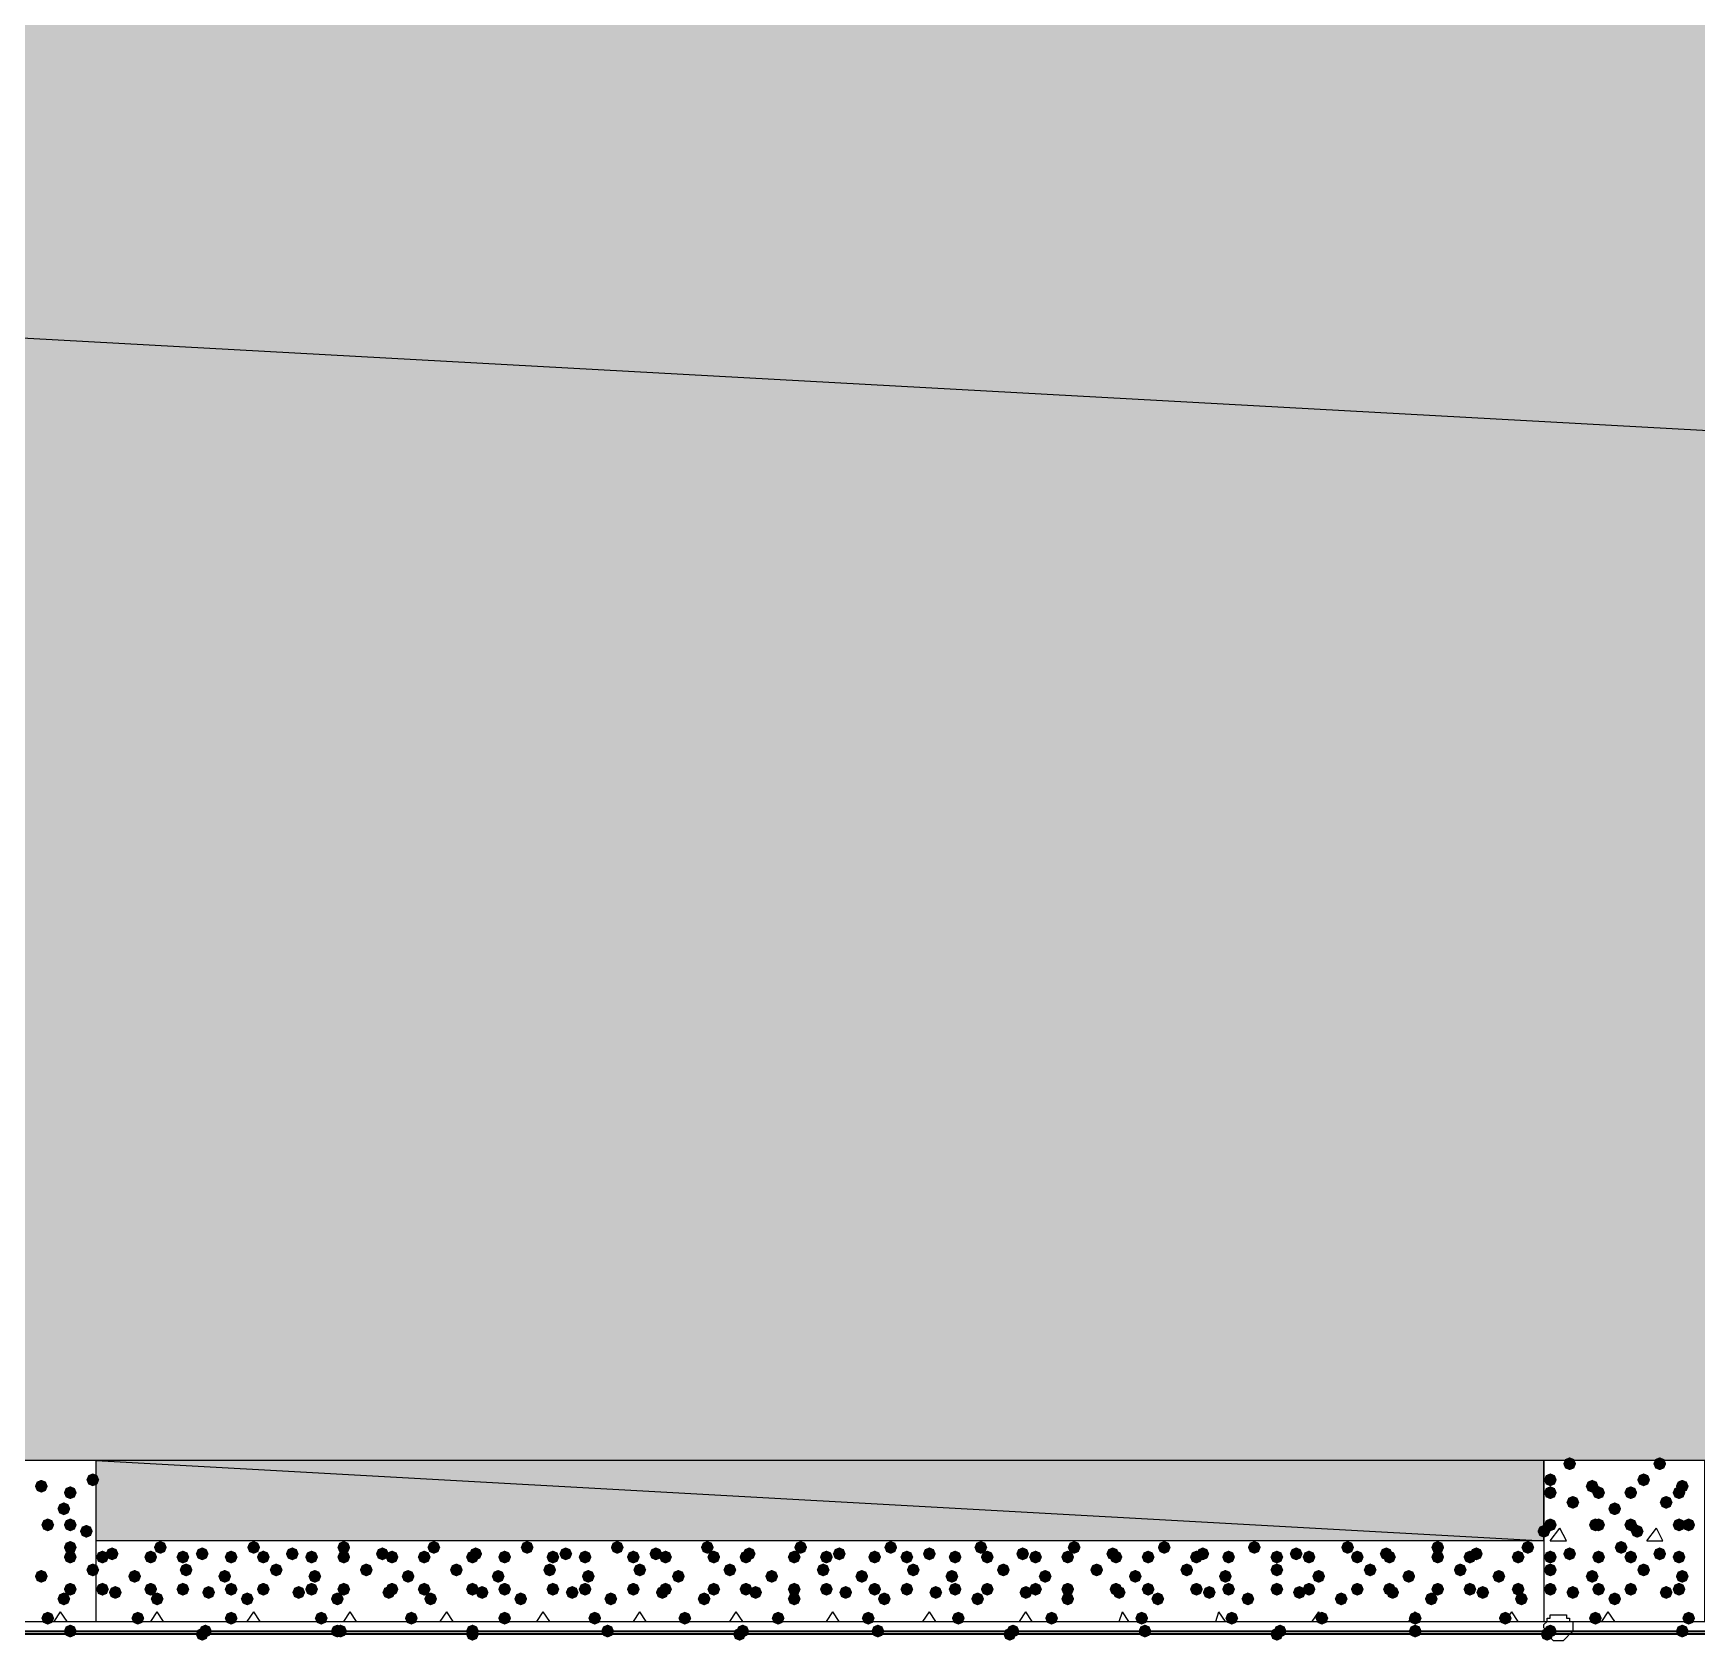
# Model space of a CAD drawing. Header units: millimetres. Extents: x 0 to 420, y 0 to 297.
# Drawn here: x 111.44 to 133.33, y 82.55 to 103.7 of the extents above; entities that cross this region are included whole.
import ezdxf

# ---------------------------------------------------------------- set-up
doc = ezdxf.new("R2010")
doc.units = ezdxf.units.MM
doc.layers.get('0').update_dxf_attribs({"linetype": 'CONTINUOUS'})

msp = doc.modelspace()

# ---------------------------------------------------------------- hatches: boundary and pattern name
at = {"true_color": 0x000008}
h = msp.add_hatch(color=0, dxfattribs=at)
h.paths.add_polyline_path([(379.603, 103.970667), (33.528, 103.970667), (379.603, 84.920667)], flags=0)
h.paths.add_polyline_path([(33.528, 103.970667), (379.603, 84.920667), (33.528, 84.920667)], flags=0)
h = msp.add_hatch(color=0, dxfattribs=at)
h.paths.add_polyline_path([(131.318, 84.920667), (112.268, 84.920667), (131.318, 83.862333)], flags=0)
h.paths.add_polyline_path([(112.268, 84.920667), (131.318, 83.862333), (112.268, 83.862333)], flags=0)
at = {"true_color": 0x000007}
for points in [[(131.741333, 84.878333), (131.716463, 84.818537), (131.656667, 84.793667), (131.596871, 84.818537), (131.572, 84.878333), (131.596871, 84.938129), (131.656667, 84.963), (131.716462, 84.938129)], [(132.926667, 84.878333), (132.901796, 84.818537), (132.842, 84.793667), (132.782204, 84.818537), (132.757333, 84.878333), (132.782204, 84.938129), (132.842, 84.963), (132.901796, 84.938129)], [(112.310333, 84.666667), (112.285463, 84.606871), (112.225667, 84.582), (112.165871, 84.606871), (112.141, 84.666667), (112.165871, 84.726462), (112.225667, 84.751333), (112.285462, 84.726463)], [(131.487333, 84.666667), (131.462463, 84.606871), (131.402667, 84.582), (131.342871, 84.606871), (131.318, 84.666667), (131.342871, 84.726462), (131.402667, 84.751333), (131.462462, 84.726463)], [(132.715, 84.666667), (132.690129, 84.606871), (132.630333, 84.582), (132.570538, 84.606871), (132.545667, 84.666667), (132.570537, 84.726462), (132.630333, 84.751333), (132.690129, 84.726463)], [(111.633, 84.582), (111.608129, 84.522204), (111.548333, 84.497333), (111.488537, 84.522204), (111.463667, 84.582), (111.488537, 84.641796), (111.548333, 84.666667), (111.608129, 84.641796)], [(112.014, 84.497333), (111.989129, 84.437537), (111.929333, 84.412667), (111.869538, 84.437537), (111.844667, 84.497333), (111.869537, 84.557129), (111.929333, 84.582), (111.989129, 84.557129)], [(131.487333, 84.497333), (131.462463, 84.437537), (131.402667, 84.412667), (131.342871, 84.437537), (131.318, 84.497333), (131.342871, 84.557129), (131.402667, 84.582), (131.462462, 84.557129)], [(132.037667, 84.582), (132.012796, 84.522204), (131.953, 84.497333), (131.893204, 84.522204), (131.868333, 84.582), (131.893204, 84.641796), (131.953, 84.666667), (132.012796, 84.641796)], [(132.122333, 84.497333), (132.097463, 84.437537), (132.037667, 84.412667), (131.977871, 84.437537), (131.953, 84.497333), (131.977871, 84.557129), (132.037667, 84.582), (132.097462, 84.557129)], [(132.545667, 84.497333), (132.520796, 84.437537), (132.461, 84.412667), (132.401204, 84.437537), (132.376333, 84.497333), (132.401204, 84.557129), (132.461, 84.582), (132.520796, 84.557129)], [(133.180667, 84.497333), (133.155796, 84.437537), (133.096, 84.412667), (133.036204, 84.437537), (133.011333, 84.497333), (133.036204, 84.557129), (133.096, 84.582), (133.155796, 84.557129)], [(133.223, 84.582), (133.198129, 84.522204), (133.138333, 84.497333), (133.078537, 84.522204), (133.053667, 84.582), (133.078537, 84.641796), (133.138333, 84.666667), (133.198129, 84.641796)], [(111.929333, 84.285667), (111.904462, 84.225871), (111.844667, 84.201), (111.784871, 84.225871), (111.76, 84.285667), (111.784871, 84.345462), (111.844667, 84.370333), (111.904462, 84.345463)], [(131.783667, 84.370333), (131.758796, 84.310538), (131.699, 84.285667), (131.639204, 84.310538), (131.614333, 84.370333), (131.639204, 84.430129), (131.699, 84.455), (131.758796, 84.430129)], [(132.334, 84.285667), (132.309129, 84.225871), (132.249333, 84.201), (132.189538, 84.225871), (132.164667, 84.285667), (132.189537, 84.345462), (132.249333, 84.370333), (132.309129, 84.345463)], [(133.011333, 84.370333), (132.986462, 84.310538), (132.926667, 84.285667), (132.866871, 84.310538), (132.842, 84.370333), (132.866871, 84.430129), (132.926667, 84.455), (132.986462, 84.430129)], [(111.717667, 84.074), (111.692796, 84.014204), (111.633, 83.989333), (111.573204, 84.014204), (111.548333, 84.074), (111.573204, 84.133796), (111.633, 84.158667), (111.692796, 84.133796)], [(112.014, 84.074), (111.989129, 84.014204), (111.929333, 83.989333), (111.869538, 84.014204), (111.844667, 84.074), (111.869537, 84.133796), (111.929333, 84.158667), (111.989129, 84.133796)], [(112.225667, 83.989333), (112.200796, 83.929537), (112.141, 83.904667), (112.081204, 83.929537), (112.056333, 83.989333), (112.081204, 84.049129), (112.141, 84.074), (112.200796, 84.049129)], [(131.402667, 83.989333), (131.377796, 83.929537), (131.318, 83.904667), (131.258204, 83.929537), (131.233333, 83.989333), (131.258204, 84.049129), (131.318, 84.074), (131.377796, 84.049129)], [(131.487333, 84.074), (131.462463, 84.014204), (131.402667, 83.989333), (131.342871, 84.014204), (131.318, 84.074), (131.342871, 84.133796), (131.402667, 84.158667), (131.462462, 84.133796)], [(132.08, 84.074), (132.055129, 84.014204), (131.995333, 83.989333), (131.935538, 84.014204), (131.910667, 84.074), (131.935537, 84.133796), (131.995333, 84.158667), (132.055129, 84.133796)], [(132.122333, 84.074), (132.097463, 84.014204), (132.037667, 83.989333), (131.977871, 84.014204), (131.953, 84.074), (131.977871, 84.133796), (132.037667, 84.158667), (132.097462, 84.133796)], [(132.545667, 84.074), (132.520796, 84.014204), (132.461, 83.989333), (132.401204, 84.014204), (132.376333, 84.074), (132.401204, 84.133796), (132.461, 84.158667), (132.520796, 84.133796)], [(132.630333, 83.989333), (132.605463, 83.929537), (132.545667, 83.904667), (132.485871, 83.929537), (132.461, 83.989333), (132.485871, 84.049129), (132.545667, 84.074), (132.605462, 84.049129)], [(133.180667, 84.074), (133.155796, 84.014204), (133.096, 83.989333), (133.036204, 84.014204), (133.011333, 84.074), (133.036204, 84.133796), (133.096, 84.158667), (133.155796, 84.133796)], [(133.307667, 84.074), (133.282796, 84.014204), (133.223, 83.989333), (133.163204, 84.014204), (133.138333, 84.074), (133.163204, 84.133796), (133.223, 84.158667), (133.282796, 84.133796)], [(112.014, 83.777667), (111.989129, 83.717871), (111.929333, 83.693), (111.869538, 83.717871), (111.844667, 83.777667), (111.869537, 83.837462), (111.929333, 83.862333), (111.989129, 83.837463)], [(132.418667, 83.777667), (132.393796, 83.717871), (132.334, 83.693), (132.274204, 83.717871), (132.249333, 83.777667), (132.274204, 83.837462), (132.334, 83.862333), (132.393796, 83.837463)], [(112.014, 83.650667), (111.989129, 83.590871), (111.929333, 83.566), (111.869538, 83.590871), (111.844667, 83.650667), (111.869537, 83.710462), (111.929333, 83.735333), (111.989129, 83.710463)], [(131.487333, 83.650667), (131.462463, 83.590871), (131.402667, 83.566), (131.342871, 83.590871), (131.318, 83.650667), (131.342871, 83.710462), (131.402667, 83.735333), (131.462462, 83.710463)], [(131.741333, 83.693), (131.716463, 83.633204), (131.656667, 83.608333), (131.596871, 83.633204), (131.572, 83.693), (131.596871, 83.752796), (131.656667, 83.777667), (131.716462, 83.752796)], [(132.122333, 83.650667), (132.097463, 83.590871), (132.037667, 83.566), (131.977871, 83.590871), (131.953, 83.650667), (131.977871, 83.710462), (132.037667, 83.735333), (132.097462, 83.710463)], [(132.545667, 83.650667), (132.520796, 83.590871), (132.461, 83.566), (132.401204, 83.590871), (132.376333, 83.650667), (132.401204, 83.710462), (132.461, 83.735333), (132.520796, 83.710463)], [(132.926667, 83.693), (132.901796, 83.633204), (132.842, 83.608333), (132.782204, 83.633204), (132.757333, 83.693), (132.782204, 83.752796), (132.842, 83.777667), (132.901796, 83.752796)], [(133.180667, 83.650667), (133.155796, 83.590871), (133.096, 83.566), (133.036204, 83.590871), (133.011333, 83.650667), (133.036204, 83.710462), (133.096, 83.735333), (133.155796, 83.710463)], [(111.633, 83.396667), (111.608129, 83.336871), (111.548333, 83.312), (111.488537, 83.336871), (111.463667, 83.396667), (111.488537, 83.456462), (111.548333, 83.481333), (111.608129, 83.456463)], [(112.310333, 83.481333), (112.285463, 83.421537), (112.225667, 83.396667), (112.165871, 83.421537), (112.141, 83.481333), (112.165871, 83.541129), (112.225667, 83.566), (112.285462, 83.541129)], [(131.487333, 83.481333), (131.462463, 83.421537), (131.402667, 83.396667), (131.342871, 83.421537), (131.318, 83.481333), (131.342871, 83.541129), (131.402667, 83.566), (131.462462, 83.541129)], [(132.037667, 83.396667), (132.012796, 83.336871), (131.953, 83.312), (131.893204, 83.336871), (131.868333, 83.396667), (131.893204, 83.456462), (131.953, 83.481333), (132.012796, 83.456463)], [(132.715, 83.481333), (132.690129, 83.421537), (132.630333, 83.396667), (132.570538, 83.421537), (132.545667, 83.481333), (132.570537, 83.541129), (132.630333, 83.566), (132.690129, 83.541129)], [(133.223, 83.396667), (133.198129, 83.336871), (133.138333, 83.312), (133.078537, 83.336871), (133.053667, 83.396667), (133.078537, 83.456462), (133.138333, 83.481333), (133.198129, 83.456463)], [(111.929333, 83.100333), (111.904462, 83.040538), (111.844667, 83.015667), (111.784871, 83.040538), (111.76, 83.100333), (111.784871, 83.160129), (111.844667, 83.185), (111.904462, 83.160129)], [(112.014, 83.227333), (111.989129, 83.167537), (111.929333, 83.142667), (111.869538, 83.167537), (111.844667, 83.227333), (111.869537, 83.287129), (111.929333, 83.312), (111.989129, 83.287129)], [(131.487333, 83.227333), (131.462463, 83.167537), (131.402667, 83.142667), (131.342871, 83.167537), (131.318, 83.227333), (131.342871, 83.287129), (131.402667, 83.312), (131.462462, 83.287129)], [(131.783667, 83.185), (131.758796, 83.125204), (131.699, 83.100333), (131.639204, 83.125204), (131.614333, 83.185), (131.639204, 83.244796), (131.699, 83.269667), (131.758796, 83.244796)], [(132.122333, 83.227333), (132.097463, 83.167537), (132.037667, 83.142667), (131.977871, 83.167537), (131.953, 83.227333), (131.977871, 83.287129), (132.037667, 83.312), (132.097462, 83.287129)], [(132.334, 83.100333), (132.309129, 83.040538), (132.249333, 83.015667), (132.189538, 83.040538), (132.164667, 83.100333), (132.189537, 83.160129), (132.249333, 83.185), (132.309129, 83.160129)], [(132.545667, 83.227333), (132.520796, 83.167537), (132.461, 83.142667), (132.401204, 83.167537), (132.376333, 83.227333), (132.401204, 83.287129), (132.461, 83.312), (132.520796, 83.287129)], [(133.011333, 83.185), (132.986462, 83.125204), (132.926667, 83.100333), (132.866871, 83.125204), (132.842, 83.185), (132.866871, 83.244796), (132.926667, 83.269667), (132.986462, 83.244796)], [(133.180667, 83.227333), (133.155796, 83.167537), (133.096, 83.142667), (133.036204, 83.167537), (133.011333, 83.227333), (133.036204, 83.287129), (133.096, 83.312), (133.155796, 83.287129)], [(111.717667, 82.846333), (111.692796, 82.786537), (111.633, 82.761667), (111.573204, 82.786537), (111.548333, 82.846333), (111.573204, 82.906129), (111.633, 82.931), (111.692796, 82.906129)], [(132.08, 82.846333), (132.055129, 82.786537), (131.995333, 82.761667), (131.935538, 82.786537), (131.910667, 82.846333), (131.935537, 82.906129), (131.995333, 82.931), (132.055129, 82.906129)], [(133.307667, 82.846333), (133.282796, 82.786537), (133.223, 82.761667), (133.163204, 82.786537), (133.138333, 82.846333), (133.163204, 82.906129), (133.223, 82.931), (133.282796, 82.906129)]]:
    msp.add_hatch(color=0, dxfattribs=at).paths.add_polyline_path(points, flags=0)
at = {"true_color": 0x000008}
for points in [[(113.199333, 83.777667), (113.174462, 83.717871), (113.114667, 83.693), (113.054871, 83.717871), (113.03, 83.777667), (113.054871, 83.837462), (113.114667, 83.862333), (113.174462, 83.837463)], [(114.427, 83.777667), (114.402129, 83.717871), (114.342333, 83.693), (114.282538, 83.717871), (114.257667, 83.777667), (114.282537, 83.837462), (114.342333, 83.862333), (114.402129, 83.837463)], [(115.612333, 83.777667), (115.587463, 83.717871), (115.527667, 83.693), (115.467871, 83.717871), (115.443, 83.777667), (115.467871, 83.837462), (115.527667, 83.862333), (115.587462, 83.837463)], [(116.797667, 83.777667), (116.772796, 83.717871), (116.713, 83.693), (116.653204, 83.717871), (116.628333, 83.777667), (116.653204, 83.837462), (116.713, 83.862333), (116.772796, 83.837463)], [(118.025333, 83.777667), (118.000463, 83.717871), (117.940667, 83.693), (117.880871, 83.717871), (117.856, 83.777667), (117.880871, 83.837462), (117.940667, 83.862333), (118.000462, 83.837463)], [(119.210667, 83.777667), (119.185796, 83.717871), (119.126, 83.693), (119.066204, 83.717871), (119.041333, 83.777667), (119.066204, 83.837462), (119.126, 83.862333), (119.185796, 83.837463)], [(120.396, 83.777667), (120.371129, 83.717871), (120.311333, 83.693), (120.251537, 83.717871), (120.226667, 83.777667), (120.251537, 83.837462), (120.311333, 83.862333), (120.371129, 83.837463)], [(121.623667, 83.777667), (121.598796, 83.717871), (121.539, 83.693), (121.479204, 83.717871), (121.454333, 83.777667), (121.479204, 83.837462), (121.539, 83.862333), (121.598796, 83.837463)], [(122.809, 83.777667), (122.784129, 83.717871), (122.724333, 83.693), (122.664538, 83.717871), (122.639667, 83.777667), (122.664537, 83.837462), (122.724333, 83.862333), (122.784129, 83.837463)], [(123.994333, 83.777667), (123.969462, 83.717871), (123.909667, 83.693), (123.849871, 83.717871), (123.825, 83.777667), (123.849871, 83.837462), (123.909667, 83.862333), (123.969462, 83.837463)], [(125.222, 83.777667), (125.197129, 83.717871), (125.137333, 83.693), (125.077538, 83.717871), (125.052667, 83.777667), (125.077537, 83.837462), (125.137333, 83.862333), (125.197129, 83.837463)], [(126.407333, 83.777667), (126.382463, 83.717871), (126.322667, 83.693), (126.262871, 83.717871), (126.238, 83.777667), (126.262871, 83.837462), (126.322667, 83.862333), (126.382462, 83.837463)], [(127.592667, 83.777667), (127.567796, 83.717871), (127.508, 83.693), (127.448204, 83.717871), (127.423333, 83.777667), (127.448204, 83.837462), (127.508, 83.862333), (127.567796, 83.837463)], [(128.820333, 83.777667), (128.795463, 83.717871), (128.735667, 83.693), (128.675871, 83.717871), (128.651, 83.777667), (128.675871, 83.837462), (128.735667, 83.862333), (128.795462, 83.837463)], [(130.005667, 83.777667), (129.980796, 83.717871), (129.921, 83.693), (129.861204, 83.717871), (129.836333, 83.777667), (129.861204, 83.837462), (129.921, 83.862333), (129.980796, 83.837463)], [(131.191, 83.777667), (131.166129, 83.717871), (131.106333, 83.693), (131.046537, 83.717871), (131.021667, 83.777667), (131.046537, 83.837462), (131.106333, 83.862333), (131.166129, 83.837463)], [(112.437333, 83.650667), (112.412463, 83.590871), (112.352667, 83.566), (112.292871, 83.590871), (112.268, 83.650667), (112.292871, 83.710462), (112.352667, 83.735333), (112.412462, 83.710463)], [(112.564333, 83.693), (112.539462, 83.633204), (112.479667, 83.608333), (112.419871, 83.633204), (112.395, 83.693), (112.419871, 83.752796), (112.479667, 83.777667), (112.539462, 83.752796)], [(113.072333, 83.650667), (113.047463, 83.590871), (112.987667, 83.566), (112.927871, 83.590871), (112.903, 83.650667), (112.927871, 83.710462), (112.987667, 83.735333), (113.047462, 83.710463)], [(113.495667, 83.650667), (113.470796, 83.590871), (113.411, 83.566), (113.351204, 83.590871), (113.326333, 83.650667), (113.351204, 83.710462), (113.411, 83.735333), (113.470796, 83.710463)], [(113.749667, 83.693), (113.724796, 83.633204), (113.665, 83.608333), (113.605204, 83.633204), (113.580333, 83.693), (113.605204, 83.752796), (113.665, 83.777667), (113.724796, 83.752796)], [(114.130667, 83.650667), (114.105796, 83.590871), (114.046, 83.566), (113.986204, 83.590871), (113.961333, 83.650667), (113.986204, 83.710462), (114.046, 83.735333), (114.105796, 83.710463)], [(114.554, 83.650667), (114.529129, 83.590871), (114.469333, 83.566), (114.409538, 83.590871), (114.384667, 83.650667), (114.409537, 83.710462), (114.469333, 83.735333), (114.529129, 83.710463)], [(114.935, 83.693), (114.910129, 83.633204), (114.850333, 83.608333), (114.790538, 83.633204), (114.765667, 83.693), (114.790537, 83.752796), (114.850333, 83.777667), (114.910129, 83.752796)], [(115.189, 83.650667), (115.164129, 83.590871), (115.104333, 83.566), (115.044538, 83.590871), (115.019667, 83.650667), (115.044537, 83.710462), (115.104333, 83.735333), (115.164129, 83.710463)], [(115.612333, 83.650667), (115.587463, 83.590871), (115.527667, 83.566), (115.467871, 83.590871), (115.443, 83.650667), (115.467871, 83.710462), (115.527667, 83.735333), (115.587462, 83.710463)], [(116.120333, 83.693), (116.095463, 83.633204), (116.035667, 83.608333), (115.975871, 83.633204), (115.951, 83.693), (115.975871, 83.752796), (116.035667, 83.777667), (116.095462, 83.752796)], [(116.247333, 83.650667), (116.222463, 83.590871), (116.162667, 83.566), (116.102871, 83.590871), (116.078, 83.650667), (116.102871, 83.710462), (116.162667, 83.735333), (116.222462, 83.710463)], [(116.670667, 83.650667), (116.645796, 83.590871), (116.586, 83.566), (116.526204, 83.590871), (116.501333, 83.650667), (116.526204, 83.710462), (116.586, 83.735333), (116.645796, 83.710463)], [(117.305667, 83.650667), (117.280796, 83.590871), (117.221, 83.566), (117.161204, 83.590871), (117.136333, 83.650667), (117.161204, 83.710462), (117.221, 83.735333), (117.280796, 83.710463)], [(117.348, 83.693), (117.323129, 83.633204), (117.263333, 83.608333), (117.203538, 83.633204), (117.178667, 83.693), (117.203537, 83.752796), (117.263333, 83.777667), (117.323129, 83.752796)], [(117.729, 83.650667), (117.704129, 83.590871), (117.644333, 83.566), (117.584538, 83.590871), (117.559667, 83.650667), (117.584537, 83.710462), (117.644333, 83.735333), (117.704129, 83.710463)], [(118.364, 83.650667), (118.339129, 83.590871), (118.279333, 83.566), (118.219538, 83.590871), (118.194667, 83.650667), (118.219537, 83.710462), (118.279333, 83.735333), (118.339129, 83.710463)], [(118.533333, 83.693), (118.508463, 83.633204), (118.448667, 83.608333), (118.388871, 83.633204), (118.364, 83.693), (118.388871, 83.752796), (118.448667, 83.777667), (118.508462, 83.752796)], [(118.787333, 83.650667), (118.762463, 83.590871), (118.702667, 83.566), (118.642871, 83.590871), (118.618, 83.650667), (118.642871, 83.710462), (118.702667, 83.735333), (118.762462, 83.710463)], [(119.422333, 83.650667), (119.397463, 83.590871), (119.337667, 83.566), (119.277871, 83.590871), (119.253, 83.650667), (119.277871, 83.710462), (119.337667, 83.735333), (119.397462, 83.710463)], [(119.718667, 83.693), (119.693796, 83.633204), (119.634, 83.608333), (119.574204, 83.633204), (119.549333, 83.693), (119.574204, 83.752796), (119.634, 83.777667), (119.693796, 83.752796)], [(119.845667, 83.650667), (119.820796, 83.590871), (119.761, 83.566), (119.701204, 83.590871), (119.676333, 83.650667), (119.701204, 83.710462), (119.761, 83.735333), (119.820796, 83.710463)], [(120.480667, 83.650667), (120.455796, 83.590871), (120.396, 83.566), (120.336204, 83.590871), (120.311333, 83.650667), (120.336204, 83.710462), (120.396, 83.735333), (120.455796, 83.710463)], [(120.904, 83.650667), (120.879129, 83.590871), (120.819333, 83.566), (120.759538, 83.590871), (120.734667, 83.650667), (120.759537, 83.710462), (120.819333, 83.735333), (120.879129, 83.710463)], [(120.946333, 83.693), (120.921462, 83.633204), (120.861667, 83.608333), (120.801871, 83.633204), (120.777, 83.693), (120.801871, 83.752796), (120.861667, 83.777667), (120.921462, 83.752796)], [(121.539, 83.650667), (121.514129, 83.590871), (121.454333, 83.566), (121.394538, 83.590871), (121.369667, 83.650667), (121.394537, 83.710462), (121.454333, 83.735333), (121.514129, 83.710463)], [(121.962333, 83.650667), (121.937463, 83.590871), (121.877667, 83.566), (121.817871, 83.590871), (121.793, 83.650667), (121.817871, 83.710462), (121.877667, 83.735333), (121.937462, 83.710463)], [(122.131667, 83.693), (122.106796, 83.633204), (122.047, 83.608333), (121.987204, 83.633204), (121.962333, 83.693), (121.987204, 83.752796), (122.047, 83.777667), (122.106796, 83.752796)], [(122.597333, 83.650667), (122.572463, 83.590871), (122.512667, 83.566), (122.452871, 83.590871), (122.428, 83.650667), (122.452871, 83.710462), (122.512667, 83.735333), (122.572462, 83.710463)], [(123.020667, 83.650667), (122.995796, 83.590871), (122.936, 83.566), (122.876204, 83.590871), (122.851333, 83.650667), (122.876204, 83.710462), (122.936, 83.735333), (122.995796, 83.710463)], [(123.317, 83.693), (123.292129, 83.633204), (123.232333, 83.608333), (123.172538, 83.633204), (123.147667, 83.693), (123.172537, 83.752796), (123.232333, 83.777667), (123.292129, 83.752796)], [(123.655667, 83.650667), (123.630796, 83.590871), (123.571, 83.566), (123.511204, 83.590871), (123.486333, 83.650667), (123.511204, 83.710462), (123.571, 83.735333), (123.630796, 83.710463)], [(124.079, 83.650667), (124.054129, 83.590871), (123.994333, 83.566), (123.934538, 83.590871), (123.909667, 83.650667), (123.934537, 83.710462), (123.994333, 83.735333), (124.054129, 83.710463)], [(124.544667, 83.693), (124.519796, 83.633204), (124.46, 83.608333), (124.400204, 83.633204), (124.375333, 83.693), (124.400204, 83.752796), (124.46, 83.777667), (124.519796, 83.752796)], [(124.714, 83.650667), (124.689129, 83.590871), (124.629333, 83.566), (124.569538, 83.590871), (124.544667, 83.650667), (124.569537, 83.710462), (124.629333, 83.735333), (124.689129, 83.710463)], [(125.137333, 83.650667), (125.112463, 83.590871), (125.052667, 83.566), (124.992871, 83.590871), (124.968, 83.650667), (124.992871, 83.710462), (125.052667, 83.735333), (125.112462, 83.710463)], [(125.73, 83.693), (125.705129, 83.633204), (125.645333, 83.608333), (125.585538, 83.633204), (125.560667, 83.693), (125.585537, 83.752796), (125.645333, 83.777667), (125.705129, 83.752796)], [(125.772333, 83.650667), (125.747463, 83.590871), (125.687667, 83.566), (125.627871, 83.590871), (125.603, 83.650667), (125.627871, 83.710462), (125.687667, 83.735333), (125.747462, 83.710463)], [(126.195667, 83.650667), (126.170796, 83.590871), (126.111, 83.566), (126.051204, 83.590871), (126.026333, 83.650667), (126.051204, 83.710462), (126.111, 83.735333), (126.170796, 83.710463)], [(126.830667, 83.650667), (126.805796, 83.590871), (126.746, 83.566), (126.686204, 83.590871), (126.661333, 83.650667), (126.686204, 83.710462), (126.746, 83.735333), (126.805796, 83.710463)], [(126.915333, 83.693), (126.890463, 83.633204), (126.830667, 83.608333), (126.770871, 83.633204), (126.746, 83.693), (126.770871, 83.752796), (126.830667, 83.777667), (126.890462, 83.752796)], [(127.254, 83.650667), (127.229129, 83.590871), (127.169333, 83.566), (127.109538, 83.590871), (127.084667, 83.650667), (127.109537, 83.710462), (127.169333, 83.735333), (127.229129, 83.710463)], [(127.889, 83.650667), (127.864129, 83.590871), (127.804333, 83.566), (127.744538, 83.590871), (127.719667, 83.650667), (127.744537, 83.710462), (127.804333, 83.735333), (127.864129, 83.710463)], [(128.143, 83.693), (128.118129, 83.633204), (128.058333, 83.608333), (127.998538, 83.633204), (127.973667, 83.693), (127.998537, 83.752796), (128.058333, 83.777667), (128.118129, 83.752796)], [(128.312333, 83.650667), (128.287463, 83.590871), (128.227667, 83.566), (128.167871, 83.590871), (128.143, 83.650667), (128.167871, 83.710462), (128.227667, 83.735333), (128.287462, 83.710463)], [(128.947333, 83.650667), (128.922463, 83.590871), (128.862667, 83.566), (128.802871, 83.590871), (128.778, 83.650667), (128.802871, 83.710462), (128.862667, 83.735333), (128.922462, 83.710463)], [(129.328333, 83.693), (129.303463, 83.633204), (129.243667, 83.608333), (129.183871, 83.633204), (129.159, 83.693), (129.183871, 83.752796), (129.243667, 83.777667), (129.303462, 83.752796)], [(129.370667, 83.650667), (129.345796, 83.590871), (129.286, 83.566), (129.226204, 83.590871), (129.201333, 83.650667), (129.226204, 83.710462), (129.286, 83.735333), (129.345796, 83.710463)], [(130.005667, 83.650667), (129.980796, 83.590871), (129.921, 83.566), (129.861204, 83.590871), (129.836333, 83.650667), (129.861204, 83.710462), (129.921, 83.735333), (129.980796, 83.710463)], [(130.429, 83.650667), (130.404129, 83.590871), (130.344333, 83.566), (130.284538, 83.590871), (130.259667, 83.650667), (130.284537, 83.710462), (130.344333, 83.735333), (130.404129, 83.710463)], [(130.513667, 83.693), (130.488796, 83.633204), (130.429, 83.608333), (130.369204, 83.633204), (130.344333, 83.693), (130.369204, 83.752796), (130.429, 83.777667), (130.488796, 83.752796)], [(131.064, 83.650667), (131.039129, 83.590871), (130.979333, 83.566), (130.919538, 83.590871), (130.894667, 83.650667), (130.919537, 83.710462), (130.979333, 83.735333), (131.039129, 83.710463)], [(112.860667, 83.396667), (112.835796, 83.336871), (112.776, 83.312), (112.716204, 83.336871), (112.691333, 83.396667), (112.716204, 83.456462), (112.776, 83.481333), (112.835796, 83.456463)], [(113.538, 83.481333), (113.513129, 83.421537), (113.453333, 83.396667), (113.393537, 83.421537), (113.368667, 83.481333), (113.393537, 83.541129), (113.453333, 83.566), (113.513129, 83.541129)], [(114.046, 83.396667), (114.021129, 83.336871), (113.961333, 83.312), (113.901537, 83.336871), (113.876667, 83.396667), (113.901537, 83.456462), (113.961333, 83.481333), (114.021129, 83.456463)], [(114.723333, 83.481333), (114.698463, 83.421537), (114.638667, 83.396667), (114.578871, 83.421537), (114.554, 83.481333), (114.578871, 83.541129), (114.638667, 83.566), (114.698462, 83.541129)], [(115.231333, 83.396667), (115.206463, 83.336871), (115.146667, 83.312), (115.086871, 83.336871), (115.062, 83.396667), (115.086871, 83.456462), (115.146667, 83.481333), (115.206462, 83.456463)], [(115.908667, 83.481333), (115.883796, 83.421537), (115.824, 83.396667), (115.764204, 83.421537), (115.739333, 83.481333), (115.764204, 83.541129), (115.824, 83.566), (115.883796, 83.541129)], [(116.459, 83.396667), (116.434129, 83.336871), (116.374333, 83.312), (116.314538, 83.336871), (116.289667, 83.396667), (116.314537, 83.456462), (116.374333, 83.481333), (116.434129, 83.456463)], [(117.094, 83.481333), (117.069129, 83.421537), (117.009333, 83.396667), (116.949538, 83.421537), (116.924667, 83.481333), (116.949537, 83.541129), (117.009333, 83.566), (117.069129, 83.541129)], [(117.644333, 83.396667), (117.619462, 83.336871), (117.559667, 83.312), (117.499871, 83.336871), (117.475, 83.396667), (117.499871, 83.456462), (117.559667, 83.481333), (117.619462, 83.456463)], [(118.321667, 83.481333), (118.296796, 83.421537), (118.237, 83.396667), (118.177204, 83.421537), (118.152333, 83.481333), (118.177204, 83.541129), (118.237, 83.566), (118.296796, 83.541129)], [(118.829667, 83.396667), (118.804796, 83.336871), (118.745, 83.312), (118.685204, 83.336871), (118.660333, 83.396667), (118.685204, 83.456462), (118.745, 83.481333), (118.804796, 83.456463)], [(119.507, 83.481333), (119.482129, 83.421537), (119.422333, 83.396667), (119.362538, 83.421537), (119.337667, 83.481333), (119.362537, 83.541129), (119.422333, 83.566), (119.482129, 83.541129)], [(120.015, 83.396667), (119.990129, 83.336871), (119.930333, 83.312), (119.870538, 83.336871), (119.845667, 83.396667), (119.870537, 83.456462), (119.930333, 83.481333), (119.990129, 83.456463)], [(120.692333, 83.481333), (120.667463, 83.421537), (120.607667, 83.396667), (120.547871, 83.421537), (120.523, 83.481333), (120.547871, 83.541129), (120.607667, 83.566), (120.667462, 83.541129)], [(121.242667, 83.396667), (121.217796, 83.336871), (121.158, 83.312), (121.098204, 83.336871), (121.073333, 83.396667), (121.098204, 83.456462), (121.158, 83.481333), (121.217796, 83.456463)], [(121.92, 83.481333), (121.895129, 83.421537), (121.835333, 83.396667), (121.775538, 83.421537), (121.750667, 83.481333), (121.775537, 83.541129), (121.835333, 83.566), (121.895129, 83.541129)], [(122.428, 83.396667), (122.403129, 83.336871), (122.343333, 83.312), (122.283537, 83.336871), (122.258667, 83.396667), (122.283537, 83.456462), (122.343333, 83.481333), (122.403129, 83.456463)], [(123.105333, 83.481333), (123.080463, 83.421537), (123.020667, 83.396667), (122.960871, 83.421537), (122.936, 83.481333), (122.960871, 83.541129), (123.020667, 83.566), (123.080462, 83.541129)], [(123.613333, 83.396667), (123.588463, 83.336871), (123.528667, 83.312), (123.468871, 83.336871), (123.444, 83.396667), (123.468871, 83.456462), (123.528667, 83.481333), (123.588462, 83.456463)], [(124.290667, 83.481333), (124.265796, 83.421537), (124.206, 83.396667), (124.146204, 83.421537), (124.121333, 83.481333), (124.146204, 83.541129), (124.206, 83.566), (124.265796, 83.541129)], [(124.841, 83.396667), (124.816129, 83.336871), (124.756333, 83.312), (124.696537, 83.336871), (124.671667, 83.396667), (124.696537, 83.456462), (124.756333, 83.481333), (124.816129, 83.456463)], [(125.518333, 83.481333), (125.493463, 83.421537), (125.433667, 83.396667), (125.373871, 83.421537), (125.349, 83.481333), (125.373871, 83.541129), (125.433667, 83.566), (125.493462, 83.541129)], [(126.026333, 83.396667), (126.001462, 83.336871), (125.941667, 83.312), (125.881871, 83.336871), (125.857, 83.396667), (125.881871, 83.456462), (125.941667, 83.481333), (126.001462, 83.456463)], [(126.703667, 83.481333), (126.678796, 83.421537), (126.619, 83.396667), (126.559204, 83.421537), (126.534333, 83.481333), (126.559204, 83.541129), (126.619, 83.566), (126.678796, 83.541129)], [(127.211667, 83.396667), (127.186796, 83.336871), (127.127, 83.312), (127.067204, 83.336871), (127.042333, 83.396667), (127.067204, 83.456462), (127.127, 83.481333), (127.186796, 83.456463)], [(127.889, 83.481333), (127.864129, 83.421537), (127.804333, 83.396667), (127.744538, 83.421537), (127.719667, 83.481333), (127.744537, 83.541129), (127.804333, 83.566), (127.864129, 83.541129)], [(128.439333, 83.396667), (128.414462, 83.336871), (128.354667, 83.312), (128.294871, 83.336871), (128.27, 83.396667), (128.294871, 83.456462), (128.354667, 83.481333), (128.414462, 83.456463)], [(129.116667, 83.481333), (129.091796, 83.421537), (129.032, 83.396667), (128.972204, 83.421537), (128.947333, 83.481333), (128.972204, 83.541129), (129.032, 83.566), (129.091796, 83.541129)], [(129.624667, 83.396667), (129.599796, 83.336871), (129.54, 83.312), (129.480204, 83.336871), (129.455333, 83.396667), (129.480204, 83.456462), (129.54, 83.481333), (129.599796, 83.456463)], [(130.302, 83.481333), (130.277129, 83.421537), (130.217333, 83.396667), (130.157538, 83.421537), (130.132667, 83.481333), (130.157537, 83.541129), (130.217333, 83.566), (130.277129, 83.541129)], [(130.81, 83.396667), (130.785129, 83.336871), (130.725333, 83.312), (130.665538, 83.336871), (130.640667, 83.396667), (130.665537, 83.456462), (130.725333, 83.481333), (130.785129, 83.456463)], [(112.437333, 83.227333), (112.412463, 83.167537), (112.352667, 83.142667), (112.292871, 83.167537), (112.268, 83.227333), (112.292871, 83.287129), (112.352667, 83.312), (112.412462, 83.287129)], [(112.606667, 83.185), (112.581796, 83.125204), (112.522, 83.100333), (112.462204, 83.125204), (112.437333, 83.185), (112.462204, 83.244796), (112.522, 83.269667), (112.581796, 83.244796)], [(113.072333, 83.227333), (113.047463, 83.167537), (112.987667, 83.142667), (112.927871, 83.167537), (112.903, 83.227333), (112.927871, 83.287129), (112.987667, 83.312), (113.047462, 83.287129)], [(113.157, 83.100333), (113.132129, 83.040538), (113.072333, 83.015667), (113.012538, 83.040538), (112.987667, 83.100333), (113.012537, 83.160129), (113.072333, 83.185), (113.132129, 83.160129)], [(113.495667, 83.227333), (113.470796, 83.167537), (113.411, 83.142667), (113.351204, 83.167537), (113.326333, 83.227333), (113.351204, 83.287129), (113.411, 83.312), (113.470796, 83.287129)], [(113.834333, 83.185), (113.809462, 83.125204), (113.749667, 83.100333), (113.689871, 83.125204), (113.665, 83.185), (113.689871, 83.244796), (113.749667, 83.269667), (113.809462, 83.244796)], [(114.130667, 83.227333), (114.105796, 83.167537), (114.046, 83.142667), (113.986204, 83.167537), (113.961333, 83.227333), (113.986204, 83.287129), (114.046, 83.312), (114.105796, 83.287129)], [(114.342333, 83.100333), (114.317463, 83.040538), (114.257667, 83.015667), (114.197871, 83.040538), (114.173, 83.100333), (114.197871, 83.160129), (114.257667, 83.185), (114.317462, 83.160129)], [(114.554, 83.227333), (114.529129, 83.167537), (114.469333, 83.142667), (114.409538, 83.167537), (114.384667, 83.227333), (114.409537, 83.287129), (114.469333, 83.312), (114.529129, 83.287129)], [(115.019667, 83.185), (114.994796, 83.125204), (114.935, 83.100333), (114.875204, 83.125204), (114.850333, 83.185), (114.875204, 83.244796), (114.935, 83.269667), (114.994796, 83.244796)], [(115.189, 83.227333), (115.164129, 83.167537), (115.104333, 83.142667), (115.044538, 83.167537), (115.019667, 83.227333), (115.044537, 83.287129), (115.104333, 83.312), (115.164129, 83.287129)], [(115.527667, 83.100333), (115.502796, 83.040538), (115.443, 83.015667), (115.383204, 83.040538), (115.358333, 83.100333), (115.383204, 83.160129), (115.443, 83.185), (115.502796, 83.160129)], [(115.612333, 83.227333), (115.587463, 83.167537), (115.527667, 83.142667), (115.467871, 83.167537), (115.443, 83.227333), (115.467871, 83.287129), (115.527667, 83.312), (115.587462, 83.287129)], [(116.205, 83.185), (116.180129, 83.125204), (116.120333, 83.100333), (116.060538, 83.125204), (116.035667, 83.185), (116.060537, 83.244796), (116.120333, 83.269667), (116.180129, 83.244796)], [(116.247333, 83.227333), (116.222463, 83.167537), (116.162667, 83.142667), (116.102871, 83.167537), (116.078, 83.227333), (116.102871, 83.287129), (116.162667, 83.312), (116.222462, 83.287129)], [(116.670667, 83.227333), (116.645796, 83.167537), (116.586, 83.142667), (116.526204, 83.167537), (116.501333, 83.227333), (116.526204, 83.287129), (116.586, 83.312), (116.645796, 83.287129)], [(116.755333, 83.100333), (116.730463, 83.040538), (116.670667, 83.015667), (116.610871, 83.040538), (116.586, 83.100333), (116.610871, 83.160129), (116.670667, 83.185), (116.730462, 83.160129)], [(117.305667, 83.227333), (117.280796, 83.167537), (117.221, 83.142667), (117.161204, 83.167537), (117.136333, 83.227333), (117.161204, 83.287129), (117.221, 83.312), (117.280796, 83.287129)], [(117.432667, 83.185), (117.407796, 83.125204), (117.348, 83.100333), (117.288204, 83.125204), (117.263333, 83.185), (117.288204, 83.244796), (117.348, 83.269667), (117.407796, 83.244796)], [(117.729, 83.227333), (117.704129, 83.167537), (117.644333, 83.142667), (117.584538, 83.167537), (117.559667, 83.227333), (117.584537, 83.287129), (117.644333, 83.312), (117.704129, 83.287129)], [(117.940667, 83.100333), (117.915796, 83.040538), (117.856, 83.015667), (117.796204, 83.040538), (117.771333, 83.100333), (117.796204, 83.160129), (117.856, 83.185), (117.915796, 83.160129)], [(118.364, 83.227333), (118.339129, 83.167537), (118.279333, 83.142667), (118.219538, 83.167537), (118.194667, 83.227333), (118.219537, 83.287129), (118.279333, 83.312), (118.339129, 83.287129)], [(118.618, 83.185), (118.593129, 83.125204), (118.533333, 83.100333), (118.473537, 83.125204), (118.448667, 83.185), (118.473537, 83.244796), (118.533333, 83.269667), (118.593129, 83.244796)], [(118.787333, 83.227333), (118.762463, 83.167537), (118.702667, 83.142667), (118.642871, 83.167537), (118.618, 83.227333), (118.642871, 83.287129), (118.702667, 83.312), (118.762462, 83.287129)], [(119.126, 83.100333), (119.101129, 83.040538), (119.041333, 83.015667), (118.981537, 83.040538), (118.956667, 83.100333), (118.981537, 83.160129), (119.041333, 83.185), (119.101129, 83.160129)], [(119.422333, 83.227333), (119.397463, 83.167537), (119.337667, 83.142667), (119.277871, 83.167537), (119.253, 83.227333), (119.277871, 83.287129), (119.337667, 83.312), (119.397462, 83.287129)], [(119.803333, 83.185), (119.778463, 83.125204), (119.718667, 83.100333), (119.658871, 83.125204), (119.634, 83.185), (119.658871, 83.244796), (119.718667, 83.269667), (119.778462, 83.244796)], [(119.845667, 83.227333), (119.820796, 83.167537), (119.761, 83.142667), (119.701204, 83.167537), (119.676333, 83.227333), (119.701204, 83.287129), (119.761, 83.312), (119.820796, 83.287129)], [(120.353667, 83.100333), (120.328796, 83.040538), (120.269, 83.015667), (120.209204, 83.040538), (120.184333, 83.100333), (120.209204, 83.160129), (120.269, 83.185), (120.328796, 83.160129)], [(120.480667, 83.227333), (120.455796, 83.167537), (120.396, 83.142667), (120.336204, 83.167537), (120.311333, 83.227333), (120.336204, 83.287129), (120.396, 83.312), (120.455796, 83.287129)], [(120.904, 83.227333), (120.879129, 83.167537), (120.819333, 83.142667), (120.759538, 83.167537), (120.734667, 83.227333), (120.759537, 83.287129), (120.819333, 83.312), (120.879129, 83.287129)], [(121.031, 83.185), (121.006129, 83.125204), (120.946333, 83.100333), (120.886537, 83.125204), (120.861667, 83.185), (120.886537, 83.244796), (120.946333, 83.269667), (121.006129, 83.244796)], [(121.539, 83.227333), (121.514129, 83.167537), (121.454333, 83.142667), (121.394538, 83.167537), (121.369667, 83.227333), (121.394537, 83.287129), (121.454333, 83.312), (121.514129, 83.287129)], [(121.539, 83.100333), (121.514129, 83.040538), (121.454333, 83.015667), (121.394538, 83.040538), (121.369667, 83.100333), (121.394537, 83.160129), (121.454333, 83.185), (121.514129, 83.160129)], [(121.962333, 83.227333), (121.937463, 83.167537), (121.877667, 83.142667), (121.817871, 83.167537), (121.793, 83.227333), (121.817871, 83.287129), (121.877667, 83.312), (121.937462, 83.287129)], [(122.216333, 83.185), (122.191463, 83.125204), (122.131667, 83.100333), (122.071871, 83.125204), (122.047, 83.185), (122.071871, 83.244796), (122.131667, 83.269667), (122.191462, 83.244796)], [(122.597333, 83.227333), (122.572463, 83.167537), (122.512667, 83.142667), (122.452871, 83.167537), (122.428, 83.227333), (122.452871, 83.287129), (122.512667, 83.312), (122.572462, 83.287129)], [(122.724333, 83.100333), (122.699462, 83.040538), (122.639667, 83.015667), (122.579871, 83.040538), (122.555, 83.100333), (122.579871, 83.160129), (122.639667, 83.185), (122.699462, 83.160129)], [(123.020667, 83.227333), (122.995796, 83.167537), (122.936, 83.142667), (122.876204, 83.167537), (122.851333, 83.227333), (122.876204, 83.287129), (122.936, 83.312), (122.995796, 83.287129)], [(123.401667, 83.185), (123.376796, 83.125204), (123.317, 83.100333), (123.257204, 83.125204), (123.232333, 83.185), (123.257204, 83.244796), (123.317, 83.269667), (123.376796, 83.244796)], [(123.655667, 83.227333), (123.630796, 83.167537), (123.571, 83.142667), (123.511204, 83.167537), (123.486333, 83.227333), (123.511204, 83.287129), (123.571, 83.312), (123.630796, 83.287129)], [(123.952, 83.100333), (123.927129, 83.040538), (123.867333, 83.015667), (123.807538, 83.040538), (123.782667, 83.100333), (123.807537, 83.160129), (123.867333, 83.185), (123.927129, 83.160129)], [(124.079, 83.227333), (124.054129, 83.167537), (123.994333, 83.142667), (123.934538, 83.167537), (123.909667, 83.227333), (123.934537, 83.287129), (123.994333, 83.312), (124.054129, 83.287129)], [(124.587, 83.185), (124.562129, 83.125204), (124.502333, 83.100333), (124.442538, 83.125204), (124.417667, 83.185), (124.442537, 83.244796), (124.502333, 83.269667), (124.562129, 83.244796)], [(124.714, 83.227333), (124.689129, 83.167537), (124.629333, 83.142667), (124.569538, 83.167537), (124.544667, 83.227333), (124.569537, 83.287129), (124.629333, 83.312), (124.689129, 83.287129)], [(125.137333, 83.227333), (125.112463, 83.167537), (125.052667, 83.142667), (124.992871, 83.167537), (124.968, 83.227333), (124.992871, 83.287129), (125.052667, 83.312), (125.112462, 83.287129)], [(125.137333, 83.100333), (125.112463, 83.040538), (125.052667, 83.015667), (124.992871, 83.040538), (124.968, 83.100333), (124.992871, 83.160129), (125.052667, 83.185), (125.112462, 83.160129)], [(125.772333, 83.227333), (125.747463, 83.167537), (125.687667, 83.142667), (125.627871, 83.167537), (125.603, 83.227333), (125.627871, 83.287129), (125.687667, 83.312), (125.747462, 83.287129)], [(125.814667, 83.185), (125.789796, 83.125204), (125.73, 83.100333), (125.670204, 83.125204), (125.645333, 83.185), (125.670204, 83.244796), (125.73, 83.269667), (125.789796, 83.244796)], [(126.195667, 83.227333), (126.170796, 83.167537), (126.111, 83.142667), (126.051204, 83.167537), (126.026333, 83.227333), (126.051204, 83.287129), (126.111, 83.312), (126.170796, 83.287129)], [(126.322667, 83.100333), (126.297796, 83.040538), (126.238, 83.015667), (126.178204, 83.040538), (126.153333, 83.100333), (126.178204, 83.160129), (126.238, 83.185), (126.297796, 83.160129)], [(126.830667, 83.227333), (126.805796, 83.167537), (126.746, 83.142667), (126.686204, 83.167537), (126.661333, 83.227333), (126.686204, 83.287129), (126.746, 83.312), (126.805796, 83.287129)], [(127, 83.185), (126.975129, 83.125204), (126.915333, 83.100333), (126.855538, 83.125204), (126.830667, 83.185), (126.855537, 83.244796), (126.915333, 83.269667), (126.975129, 83.244796)], [(127.254, 83.227333), (127.229129, 83.167537), (127.169333, 83.142667), (127.109538, 83.167537), (127.084667, 83.227333), (127.109537, 83.287129), (127.169333, 83.312), (127.229129, 83.287129)], [(127.508, 83.100333), (127.483129, 83.040538), (127.423333, 83.015667), (127.363537, 83.040538), (127.338667, 83.100333), (127.363537, 83.160129), (127.423333, 83.185), (127.483129, 83.160129)], [(127.889, 83.227333), (127.864129, 83.167537), (127.804333, 83.142667), (127.744538, 83.167537), (127.719667, 83.227333), (127.744537, 83.287129), (127.804333, 83.312), (127.864129, 83.287129)], [(128.185333, 83.185), (128.160463, 83.125204), (128.100667, 83.100333), (128.040871, 83.125204), (128.016, 83.185), (128.040871, 83.244796), (128.100667, 83.269667), (128.160462, 83.244796)], [(128.312333, 83.227333), (128.287463, 83.167537), (128.227667, 83.142667), (128.167871, 83.167537), (128.143, 83.227333), (128.167871, 83.287129), (128.227667, 83.312), (128.287462, 83.287129)], [(128.735667, 83.100333), (128.710796, 83.040538), (128.651, 83.015667), (128.591204, 83.040538), (128.566333, 83.100333), (128.591204, 83.160129), (128.651, 83.185), (128.710796, 83.160129)], [(128.947333, 83.227333), (128.922463, 83.167537), (128.862667, 83.142667), (128.802871, 83.167537), (128.778, 83.227333), (128.802871, 83.287129), (128.862667, 83.312), (128.922462, 83.287129)], [(129.370667, 83.227333), (129.345796, 83.167537), (129.286, 83.142667), (129.226204, 83.167537), (129.201333, 83.227333), (129.226204, 83.287129), (129.286, 83.312), (129.345796, 83.287129)], [(129.413, 83.185), (129.388129, 83.125204), (129.328333, 83.100333), (129.268537, 83.125204), (129.243667, 83.185), (129.268537, 83.244796), (129.328333, 83.269667), (129.388129, 83.244796)], [(129.921, 83.100333), (129.896129, 83.040538), (129.836333, 83.015667), (129.776537, 83.040538), (129.751667, 83.100333), (129.776537, 83.160129), (129.836333, 83.185), (129.896129, 83.160129)], [(130.005667, 83.227333), (129.980796, 83.167537), (129.921, 83.142667), (129.861204, 83.167537), (129.836333, 83.227333), (129.861204, 83.287129), (129.921, 83.312), (129.980796, 83.287129)], [(130.429, 83.227333), (130.404129, 83.167537), (130.344333, 83.142667), (130.284538, 83.167537), (130.259667, 83.227333), (130.284537, 83.287129), (130.344333, 83.312), (130.404129, 83.287129)], [(130.598333, 83.185), (130.573463, 83.125204), (130.513667, 83.100333), (130.453871, 83.125204), (130.429, 83.185), (130.453871, 83.244796), (130.513667, 83.269667), (130.573462, 83.244796)], [(131.064, 83.227333), (131.039129, 83.167537), (130.979333, 83.142667), (130.919538, 83.167537), (130.894667, 83.227333), (130.919537, 83.287129), (130.979333, 83.312), (131.039129, 83.287129)], [(131.106333, 83.100333), (131.081462, 83.040538), (131.021667, 83.015667), (130.961871, 83.040538), (130.937, 83.100333), (130.961871, 83.160129), (131.021667, 83.185), (131.081462, 83.160129)], [(112.903, 82.846333), (112.878129, 82.786537), (112.818333, 82.761667), (112.758537, 82.786537), (112.733667, 82.846333), (112.758537, 82.906129), (112.818333, 82.931), (112.878129, 82.906129)], [(114.130667, 82.846333), (114.105796, 82.786537), (114.046, 82.761667), (113.986204, 82.786537), (113.961333, 82.846333), (113.986204, 82.906129), (114.046, 82.931), (114.105796, 82.906129)], [(115.316, 82.846333), (115.291129, 82.786537), (115.231333, 82.761667), (115.171537, 82.786537), (115.146667, 82.846333), (115.171537, 82.906129), (115.231333, 82.931), (115.291129, 82.906129)], [(116.501333, 82.846333), (116.476463, 82.786537), (116.416667, 82.761667), (116.356871, 82.786537), (116.332, 82.846333), (116.356871, 82.906129), (116.416667, 82.931), (116.476462, 82.906129)], [(117.729, 82.846333), (117.704129, 82.786537), (117.644333, 82.761667), (117.584538, 82.786537), (117.559667, 82.846333), (117.584537, 82.906129), (117.644333, 82.931), (117.704129, 82.906129)], [(118.914333, 82.846333), (118.889462, 82.786537), (118.829667, 82.761667), (118.769871, 82.786537), (118.745, 82.846333), (118.769871, 82.906129), (118.829667, 82.931), (118.889462, 82.906129)], [(120.099667, 82.846333), (120.074796, 82.786537), (120.015, 82.761667), (119.955204, 82.786537), (119.930333, 82.846333), (119.955204, 82.906129), (120.015, 82.931), (120.074796, 82.906129)], [(121.327333, 82.846333), (121.302463, 82.786537), (121.242667, 82.761667), (121.182871, 82.786537), (121.158, 82.846333), (121.182871, 82.906129), (121.242667, 82.931), (121.302462, 82.906129)], [(122.512667, 82.846333), (122.487796, 82.786537), (122.428, 82.761667), (122.368204, 82.786537), (122.343333, 82.846333), (122.368204, 82.906129), (122.428, 82.931), (122.487796, 82.906129)], [(123.698, 82.846333), (123.673129, 82.786537), (123.613333, 82.761667), (123.553537, 82.786537), (123.528667, 82.846333), (123.553537, 82.906129), (123.613333, 82.931), (123.673129, 82.906129)], [(124.925667, 82.846333), (124.900796, 82.786537), (124.841, 82.761667), (124.781204, 82.786537), (124.756333, 82.846333), (124.781204, 82.906129), (124.841, 82.931), (124.900796, 82.906129)], [(126.111, 82.846333), (126.086129, 82.786537), (126.026333, 82.761667), (125.966537, 82.786537), (125.941667, 82.846333), (125.966537, 82.906129), (126.026333, 82.931), (126.086129, 82.906129)], [(127.296333, 82.846333), (127.271463, 82.786537), (127.211667, 82.761667), (127.151871, 82.786537), (127.127, 82.846333), (127.151871, 82.906129), (127.211667, 82.931), (127.271462, 82.906129)], [(128.481667, 82.846333), (128.456796, 82.786537), (128.397, 82.761667), (128.337204, 82.786537), (128.312333, 82.846333), (128.337204, 82.906129), (128.397, 82.931), (128.456796, 82.906129)], [(129.709333, 82.846333), (129.684463, 82.786537), (129.624667, 82.761667), (129.564871, 82.786537), (129.54, 82.846333), (129.564871, 82.906129), (129.624667, 82.931), (129.684462, 82.906129)], [(130.894667, 82.846333), (130.869796, 82.786537), (130.81, 82.761667), (130.750204, 82.786537), (130.725333, 82.846333), (130.750204, 82.906129), (130.81, 82.931), (130.869796, 82.906129)]]:
    msp.add_hatch(color=0, dxfattribs=at).paths.add_polyline_path(points, flags=0)
at = {"true_color": 0x0000fe}
for points in [[(112.014, 82.677), (111.989129, 82.617204), (111.929333, 82.592333), (111.869538, 82.617204), (111.844667, 82.677), (111.869537, 82.736796), (111.929333, 82.761667), (111.989129, 82.736796)], [(112.014, 82.677), (111.989129, 82.617204), (111.929333, 82.592333), (111.869538, 82.617204), (111.844667, 82.677), (111.869537, 82.736796), (111.929333, 82.761667), (111.989129, 82.736796)], [(113.792, 82.677), (113.767129, 82.617204), (113.707333, 82.592333), (113.647538, 82.617204), (113.622667, 82.677), (113.647537, 82.736796), (113.707333, 82.761667), (113.767129, 82.736796)], [(115.527667, 82.677), (115.502796, 82.617204), (115.443, 82.592333), (115.383204, 82.617204), (115.358333, 82.677), (115.383204, 82.736796), (115.443, 82.761667), (115.502796, 82.736796)], [(115.57, 82.677), (115.545129, 82.617204), (115.485333, 82.592333), (115.425538, 82.617204), (115.400667, 82.677), (115.425537, 82.736796), (115.485333, 82.761667), (115.545129, 82.736796)], [(117.305667, 82.677), (117.280796, 82.617204), (117.221, 82.592333), (117.161204, 82.617204), (117.136333, 82.677), (117.161204, 82.736796), (117.221, 82.761667), (117.280796, 82.736796)], [(119.083667, 82.677), (119.058796, 82.617204), (118.999, 82.592333), (118.939204, 82.617204), (118.914333, 82.677), (118.939204, 82.736796), (118.999, 82.761667), (119.058796, 82.736796)], [(119.083667, 82.677), (119.058796, 82.617204), (118.999, 82.592333), (118.939204, 82.617204), (118.914333, 82.677), (118.939204, 82.736796), (118.999, 82.761667), (119.058796, 82.736796)], [(120.861667, 82.677), (120.836796, 82.617204), (120.777, 82.592333), (120.717204, 82.617204), (120.692333, 82.677), (120.717204, 82.736796), (120.777, 82.761667), (120.836796, 82.736796)], [(122.639667, 82.677), (122.614796, 82.617204), (122.555, 82.592333), (122.495204, 82.617204), (122.470333, 82.677), (122.495204, 82.736796), (122.555, 82.761667), (122.614796, 82.736796)], [(122.639667, 82.677), (122.614796, 82.617204), (122.555, 82.592333), (122.495204, 82.617204), (122.470333, 82.677), (122.495204, 82.736796), (122.555, 82.761667), (122.614796, 82.736796)], [(124.417667, 82.677), (124.392796, 82.617204), (124.333, 82.592333), (124.273204, 82.617204), (124.248333, 82.677), (124.273204, 82.736796), (124.333, 82.761667), (124.392796, 82.736796)], [(126.153333, 82.677), (126.128463, 82.617204), (126.068667, 82.592333), (126.008871, 82.617204), (125.984, 82.677), (126.008871, 82.736796), (126.068667, 82.761667), (126.128462, 82.736796)], [(126.153333, 82.677), (126.128463, 82.617204), (126.068667, 82.592333), (126.008871, 82.617204), (125.984, 82.677), (126.008871, 82.736796), (126.068667, 82.761667), (126.128462, 82.736796)], [(127.931333, 82.677), (127.906462, 82.617204), (127.846667, 82.592333), (127.786871, 82.617204), (127.762, 82.677), (127.786871, 82.736796), (127.846667, 82.761667), (127.906462, 82.736796)], [(129.709333, 82.677), (129.684463, 82.617204), (129.624667, 82.592333), (129.564871, 82.617204), (129.54, 82.677), (129.564871, 82.736796), (129.624667, 82.761667), (129.684462, 82.736796)], [(129.709333, 82.677), (129.684463, 82.617204), (129.624667, 82.592333), (129.564871, 82.617204), (129.54, 82.677), (129.564871, 82.736796), (129.624667, 82.761667), (129.684462, 82.736796)], [(131.487333, 82.677), (131.462463, 82.617204), (131.402667, 82.592333), (131.342871, 82.617204), (131.318, 82.677), (131.342871, 82.736796), (131.402667, 82.761667), (131.462462, 82.736796)], [(133.223, 82.677), (133.198129, 82.617204), (133.138333, 82.592333), (133.078537, 82.617204), (133.053667, 82.677), (133.078537, 82.736796), (133.138333, 82.761667), (133.198129, 82.736796)], [(133.223, 82.677), (133.198129, 82.617204), (133.138333, 82.592333), (133.078537, 82.617204), (133.053667, 82.677), (133.078537, 82.736796), (133.138333, 82.761667), (133.198129, 82.736796)], [(113.749667, 82.634667), (113.724796, 82.574871), (113.665, 82.55), (113.605204, 82.574871), (113.580333, 82.634667), (113.605204, 82.694462), (113.665, 82.719333), (113.724796, 82.694463)], [(117.305667, 82.634667), (117.280796, 82.574871), (117.221, 82.55), (117.161204, 82.574871), (117.136333, 82.634667), (117.161204, 82.694462), (117.221, 82.719333), (117.280796, 82.694463)], [(120.819333, 82.634667), (120.794462, 82.574871), (120.734667, 82.55), (120.674871, 82.574871), (120.65, 82.634667), (120.674871, 82.694462), (120.734667, 82.719333), (120.794462, 82.694463)], [(124.375333, 82.634667), (124.350463, 82.574871), (124.290667, 82.55), (124.230871, 82.574871), (124.206, 82.634667), (124.230871, 82.694462), (124.290667, 82.719333), (124.350462, 82.694463)], [(127.889, 82.634667), (127.864129, 82.574871), (127.804333, 82.55), (127.744538, 82.574871), (127.719667, 82.634667), (127.744537, 82.694462), (127.804333, 82.719333), (127.864129, 82.694463)], [(131.445, 82.634667), (131.420129, 82.574871), (131.360333, 82.55), (131.300538, 82.574871), (131.275667, 82.634667), (131.300537, 82.694462), (131.360333, 82.719333), (131.420129, 82.694463)]]:
    msp.add_hatch(color=0, dxfattribs=at).paths.add_polyline_path(points, flags=0)

# ---------------------------------------------------------------- linework, layer by layer
at = {"color": 0, "true_color": 0x000008}
for points in [[(379.603, 103.970667), (33.528, 103.970667), (379.603, 84.920667)], [(33.528, 103.970667), (379.603, 84.920667), (33.528, 84.920667)], [(131.318, 84.920667), (112.268, 84.920667), (131.318, 83.862333)], [(112.268, 84.920667), (131.318, 83.862333), (112.268, 83.862333)]]:
    msp.add_lwpolyline(points, close=True, dxfattribs=at)
at = {"color": 0, "true_color": 0x000007}
for points in [[(110.151333, 84.920667), (110.151333, 82.804), (112.268, 82.804), (112.268, 84.920667)], [(131.318, 84.920667), (131.318, 82.804), (133.434667, 82.804), (133.434667, 84.920667)], [(131.318, 82.719333), (131.318, 82.761667), (131.360333, 82.804), (131.360333, 82.846333), (131.402667, 82.846333), (131.402667, 82.888667), (131.445, 82.888667), (131.487333, 82.888667), (131.529667, 82.888667), (131.572, 82.888667), (131.614333, 82.888667), (131.614333, 82.846333), (131.656667, 82.846333), (131.656667, 82.804), (131.699, 82.804), (131.699, 82.761667), (131.699, 82.719333), (131.699, 82.677), (131.656667, 82.634667), (131.614333, 82.592333), (131.572, 82.55), (131.529667, 82.55), (131.487333, 82.55), (131.445, 82.55), (131.402667, 82.592333), (131.360333, 82.634667), (131.360333, 82.677)], [(32.342667, 82.677), (380.788333, 82.677)], [(380.788333, 82.677), (32.342667, 82.677)]]:
    msp.add_lwpolyline(points, close=True, dxfattribs=at)
for points in [[(131.318, 83.862333), (112.268, 83.862333)], [(131.402667, 83.862333), (131.529667, 84.031667)], [(131.402667, 83.862333), (131.614333, 83.862333)], [(131.614333, 83.862333), (131.529667, 84.031667)], [(132.672667, 83.862333), (132.799667, 84.031667)], [(132.672667, 83.862333), (132.884333, 83.862333)], [(132.884333, 83.862333), (132.799667, 84.031667)], [(111.717667, 82.804), (111.802333, 82.931)], [(111.887, 82.804), (111.802333, 82.931)], [(112.268, 82.804), (131.318, 82.804)], [(132.08, 82.804), (132.164667, 82.931)], [(132.249333, 82.804), (132.164667, 82.931)], [(32.300333, 82.677), (380.788333, 82.677), (32.300333, 82.634667), (380.788333, 82.634667)], [(380.788333, 82.677), (32.342667, 82.677), (32.300333, 82.677)], [(32.300333, 82.634667), (380.830667, 82.634667), (380.830667, 82.677)], [(32.342667, 82.677), (380.788333, 82.677), (32.342667, 82.677), (380.788333, 82.677)], [(380.788333, 82.677), (32.342667, 82.677)], [(380.788333, 82.677), (32.342667, 82.677)]]:
    msp.add_lwpolyline(points, dxfattribs=at)
at = {"color": 0, "true_color": 0x000008}
for points in [[(112.987667, 82.804), (113.072333, 82.931)], [(113.157, 82.804), (113.072333, 82.931)], [(114.257667, 82.804), (114.342333, 82.931)], [(114.427, 82.804), (114.342333, 82.931)], [(115.527667, 82.804), (115.612333, 82.931)], [(115.697, 82.804), (115.612333, 82.931)], [(116.797667, 82.804), (116.882333, 82.931)], [(116.967, 82.804), (116.882333, 82.931)], [(118.067667, 82.804), (118.152333, 82.931)], [(118.237, 82.804), (118.152333, 82.931)], [(119.337667, 82.804), (119.422333, 82.931)], [(119.507, 82.804), (119.422333, 82.931)], [(120.607667, 82.804), (120.692333, 82.931)], [(120.777, 82.804), (120.692333, 82.931)], [(121.877667, 82.804), (121.962333, 82.931)], [(122.047, 82.804), (121.962333, 82.931)], [(123.147667, 82.804), (123.232333, 82.931)], [(123.317, 82.804), (123.232333, 82.931)], [(124.417667, 82.804), (124.502333, 82.931)], [(124.587, 82.804), (124.502333, 82.931)], [(125.73, 82.804), (125.772333, 82.931)], [(125.857, 82.804), (125.772333, 82.931)], [(127, 82.804), (127.042333, 82.931)], [(127.127, 82.804), (127.042333, 82.931)], [(128.27, 82.804), (128.354667, 82.931)], [(128.397, 82.804), (128.354667, 82.931)], [(129.54, 82.804), (129.624667, 82.931)], [(129.667, 82.804), (129.624667, 82.931)], [(130.81, 82.804), (130.894667, 82.931)], [(130.979333, 82.804), (130.894667, 82.931)]]:
    msp.add_lwpolyline(points, dxfattribs=at)

doc.saveas('drawing.dxf')
